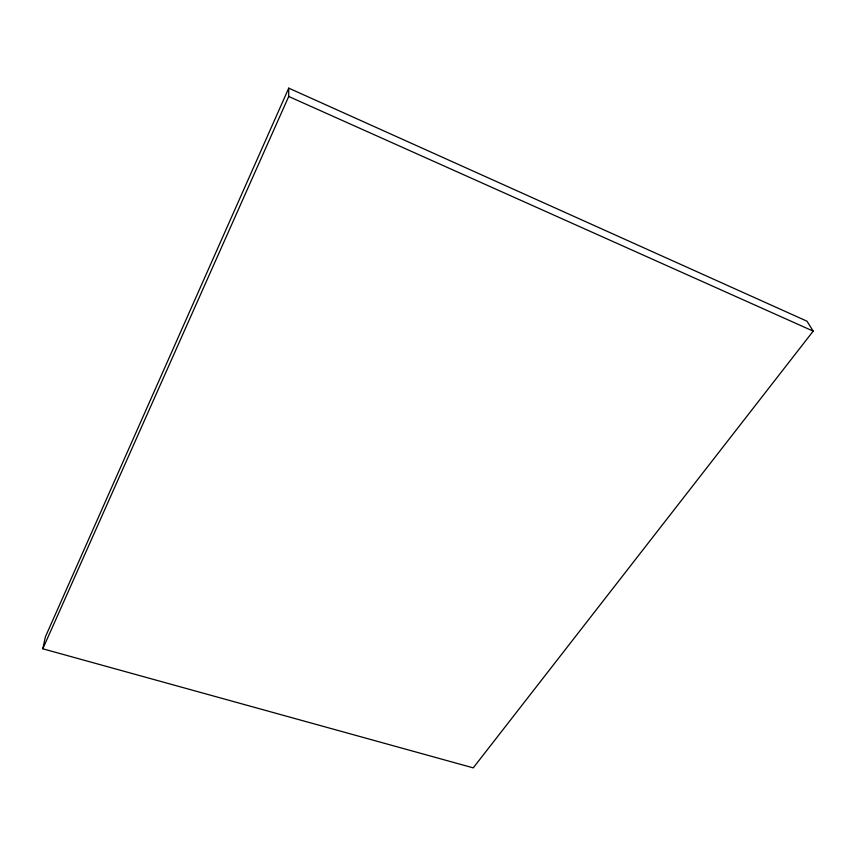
<?xml version="1.0" encoding="UTF-8"?>
<svg xmlns="http://www.w3.org/2000/svg" width="856" height="856" viewBox="0 0 856 856"><rect width="100%" height="100%" fill="white"/><g stroke="black" fill="none" stroke-linecap="round" stroke-linejoin="round"><path stroke-width="1.28" d="M42.8 648.795L288.707 96.471L288.74 88.136L806.973 321.193L813.2 331.122L473.24 767.864L42.8 648.795L45.357 636.907L288.74 88.136M288.707 96.471L813.2 331.122"/></g></svg>
